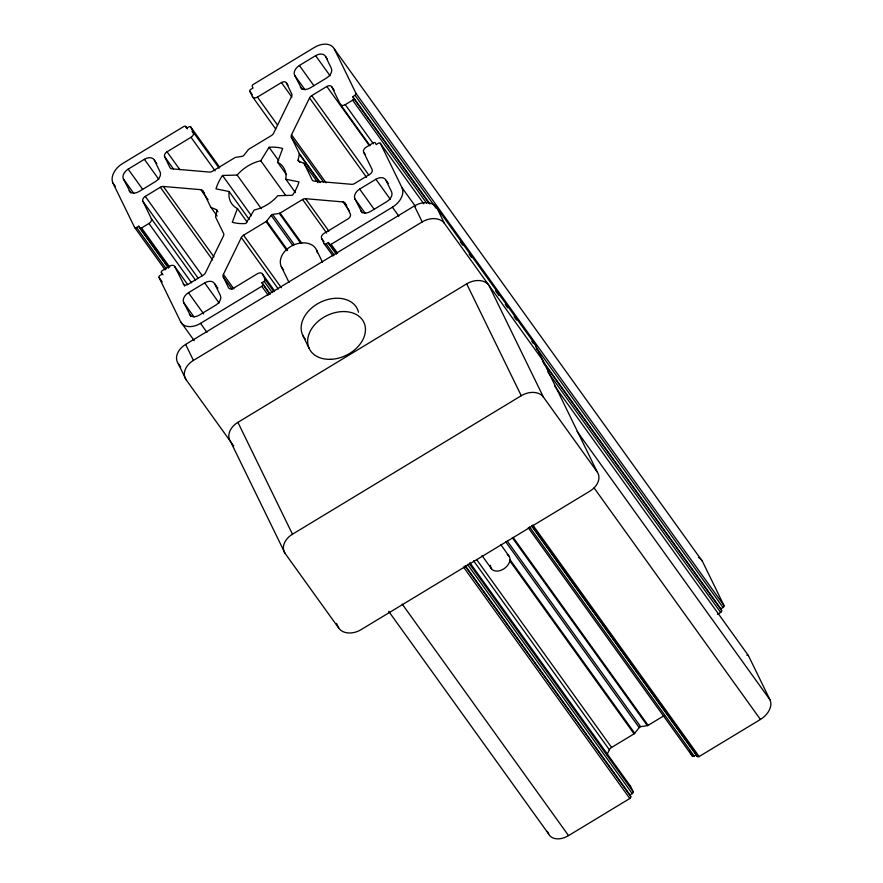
<?xml version="1.0" encoding="UTF-8"?>
<svg xmlns="http://www.w3.org/2000/svg" width="883" height="883" viewBox="0 0 883 883"><rect width="100%" height="100%" fill="white"/><g stroke="black" fill="none" stroke-linecap="round" stroke-linejoin="round"><path stroke-width="1.32" d="M423.796 203.796L380.396 143.41A1.733 1.181 -35.7 0 0 378.41 143.234L376.191 144.58L375.407 142.98A1.733 1.181 -35.7 0 0 373.421 142.803L366.037 147.273A4.327 2.936 -35.7 0 0 363.641 152.174L372.085 169.481A4.327 2.936 -35.7 0 1 369.701 174.381L354.624 183.509A4.327 2.936 -35.7 0 1 351.633 184.304L314.149 181.103A4.327 2.936 -35.7 0 1 312.152 179.867L304.249 163.653A1.733 1.181 -35.7 0 0 303.785 163.245L298.642 161.159A1.733 1.181 -35.7 0 1 298.123 160.099L299.359 154.15A1.733 1.181 -35.7 0 0 299.293 153.499L291.379 137.284A4.327 2.936 -35.7 0 1 291.545 134.746L309.525 97.969A4.327 2.936 -35.7 0 1 311.754 95.607L326.831 86.479A4.327 2.936 -35.7 0 1 331.82 86.909L334.227 90.265M229.116 191.512A31.6 21.468 -35.7 0 0 237.428 208.565L232.284 222.273A47.616 32.351 -35.7 0 0 245.904 223.476L254.205 210.011A31.6 21.468 -35.7 0 0 277.814 195.706L292.472 195.286A47.616 32.351 -35.7 0 0 298.984 181.898L285.849 179.249A31.6 21.468 -35.7 0 0 277.538 162.207L282.681 148.487A47.616 32.351 -35.7 0 0 269.061 147.284L260.772 160.761A31.6 21.468 -35.7 0 0 237.152 175.055L222.494 175.474A47.616 32.351 -35.7 0 0 215.993 188.863L229.116 191.512L249.205 219.47M274.569 290.882L262.516 274.105A4.327 2.936 -35.7 0 0 257.527 273.675L233.542 288.189A4.327 2.936 -35.7 0 1 228.554 287.759L223.244 276.876A4.327 2.936 -35.7 0 1 223.41 274.348L241.346 237.56A4.327 2.936 -35.7 0 1 243.576 235.198L266.037 221.6A1.733 1.181 -35.7 0 0 266.71 221.015L271.147 215.353A1.733 1.181 -35.7 0 1 272.615 214.459L279.304 213.388A1.733 1.181 -35.7 0 0 280.11 213.09L302.571 199.492A4.327 2.936 -35.7 0 1 305.562 198.686L343.023 201.931A4.327 2.936 -35.7 0 1 345.021 203.167L346.633 205.397M606.985 754.7L609.369 749.799A4.327 2.936 -35.7 0 1 611.599 747.437L634.071 733.839A1.733 1.181 -35.7 0 0 634.734 733.254L639.182 727.581A1.733 1.181 -35.7 0 1 640.65 726.698L647.338 725.627A1.733 1.181 -35.7 0 0 648.133 725.318L663.861 715.804M130.706 192.891L123.377 178.929A8.653 5.883 -35.7 0 1 128.167 169.139L144.404 159.315A8.653 5.883 -35.7 0 1 154.382 160.165L156.788 163.521M301.92 89.249L294.602 75.287A8.653 5.883 -35.7 0 1 299.381 65.497L315.617 55.662A8.653 5.883 -35.7 0 1 325.595 56.523L327.207 58.764M717.493 614.336L720.66 612.427A1.733 1.181 -35.7 0 0 721.61 610.462L720.837 608.862L723.045 607.526A1.733 1.181 -35.7 0 0 724.005 605.572L702.438 561.356L334.414 49.117A17.318 11.766 -35.7 0 0 314.458 47.395L253.2 84.481A1.733 1.181 -35.7 0 0 252.24 86.435L253.024 88.035L250.805 89.382A1.733 1.181 -35.7 0 0 249.856 91.335L252.45 96.666A4.327 2.936 -35.7 0 0 257.439 97.097L281.423 82.572A4.327 2.936 -35.7 0 1 286.412 83.002L291.721 93.885A4.327 2.936 -35.7 0 1 291.567 96.424L273.631 133.201A4.327 2.936 -35.7 0 1 271.401 135.563L248.929 149.161A1.733 1.181 -35.7 0 0 248.266 149.746L243.818 155.419A1.733 1.181 -35.7 0 1 242.35 156.302L235.662 157.373A1.733 1.181 -35.7 0 0 234.867 157.682L212.395 171.28A4.327 2.936 -35.7 0 1 209.403 172.075L171.942 168.83A4.327 2.936 -35.7 0 1 169.944 167.604L164.646 156.721A4.327 2.936 -35.7 0 1 167.03 151.821L191.015 137.295A4.327 2.936 -35.7 0 0 193.41 132.406L190.816 127.075A1.733 1.181 -35.7 0 0 188.819 126.909L186.6 128.245L185.827 126.644A1.733 1.181 -35.7 0 0 183.83 126.479L122.571 163.554A17.318 11.766 -35.7 0 0 113.002 183.145L134.569 227.361L165.11 269.856M195.518 280.11L151.324 218.598L142.88 201.28A4.327 2.936 -35.7 0 1 145.276 196.39L160.353 187.262A4.327 2.936 -35.7 0 1 163.344 186.456L200.816 189.668A4.327 2.936 -35.7 0 1 202.814 190.894L204.426 193.134M134.569 227.361A1.733 1.181 -35.7 0 0 136.567 227.527L138.786 226.191L168.51 267.571M429.116 203.366L353.586 98.234L352.803 96.633L355.021 95.287A1.733 1.181 -35.7 0 0 355.981 93.333L334.414 49.117M138.786 226.191L139.558 227.792A1.733 1.181 -35.7 0 0 141.556 227.957L148.94 223.487A4.327 2.936 -35.7 0 0 151.324 218.598M331.82 86.909L340.264 104.227A4.327 2.936 -35.7 0 0 345.253 104.658L352.626 100.187A1.733 1.181 -35.7 0 0 353.586 98.234M190.982 316.478L183.653 302.527A8.653 5.883 -35.7 0 1 188.443 292.726L204.679 282.902A8.653 5.883 -35.7 0 1 214.657 283.763L217.869 288.233M362.207 212.836L354.878 198.874A8.653 5.883 -35.7 0 1 359.657 189.083L375.893 179.249A8.653 5.883 -35.7 0 1 385.871 180.11L388.288 183.465M269.955 294.392L261.953 282.726L264.16 281.39A1.733 1.181 -35.7 0 0 265.121 279.425L262.516 274.105M345.021 203.167L350.33 214.05A4.327 2.936 -35.7 0 1 347.935 218.94L323.951 233.465A4.327 2.936 -35.7 0 0 321.567 238.366L324.16 243.686A1.733 1.181 -35.7 0 0 326.158 243.863L328.366 242.516L334.8 251.467M187.571 284.436L174.713 266.534A4.327 2.936 -35.7 0 0 169.724 266.114L162.34 270.573A1.733 1.181 -35.7 0 0 161.39 272.538L162.163 274.138L159.955 275.474A1.733 1.181 -35.7 0 0 158.995 277.428L180.562 321.644A17.318 11.766 -35.7 0 0 200.518 323.366L261.776 286.291A1.733 1.181 -35.7 0 0 262.726 284.326M328.366 242.516L329.149 244.116A1.733 1.181 -35.7 0 0 331.147 244.293L392.405 207.207A17.318 11.766 -35.7 0 0 401.964 187.626L380.396 143.41M233.774 446.07L186.07 379.679L178.278 363.697A17.318 12.627 -26 0 1 185.618 344.436L414.403 205.949A17.318 12.627 -26 0 1 436.588 207.328L534.833 344.072L597.184 471.919A17.318 12.627 -26 0 1 589.844 491.18L361.059 629.667A17.318 12.627 -26 0 1 338.873 628.288L285.121 553.464L230.562 441.599A17.318 12.627 -26 0 1 237.902 422.339L466.688 283.851A17.318 12.627 -26 0 1 488.862 285.231L543.431 397.107L597.184 471.919M186.07 379.679A17.318 12.627 -26 0 1 193.421 360.419L422.206 221.931A17.318 12.627 -26 0 1 444.381 223.311L542.626 360.054A17.318 12.627 -26 0 1 544.314 364.447M285.121 553.464A17.318 12.627 -26 0 1 292.472 534.215L521.257 395.716A17.318 12.627 -26 0 1 543.431 397.107M388.675 611.312L548.586 833.883A17.318 11.766 -35.7 0 0 568.542 835.605L629.8 798.519A1.733 1.181 -35.7 0 0 630.76 796.565L629.976 794.965L632.195 793.618A1.733 1.181 -35.7 0 0 633.144 791.665L630.55 786.334L469.833 562.659M528.266 527.769L692.184 755.925A1.733 1.181 -35.7 0 0 694.181 756.091L696.4 754.755L640.153 676.466M531.643 525.959L697.173 756.356A1.733 1.181 -35.7 0 0 699.17 756.521L760.429 719.446A17.318 11.766 -35.7 0 0 769.998 699.855L748.431 655.639L554.767 386.103M217.935 211.843L216.324 209.613L211.18 207.516A1.733 1.181 -35.7 0 1 210.728 207.108L202.814 190.894M355.981 93.333L724.005 605.572M355.021 95.287L436.18 208.256M460.286 241.81L462.703 245.154M469.127 254.105L471.533 257.461M495.639 291.015L498.862 295.485M505.286 304.436L507.692 307.792M514.127 316.743L516.533 320.099M531.798 341.346L533.409 343.575M536.621 348.057L723.045 607.526M352.803 96.633L429.944 203.995M542.449 360.573L720.837 608.862M542.427 361.059L721.61 610.462M352.626 100.187L426.555 203.079M547.89 371.964L720.66 612.427M315.617 55.662L330.087 75.795M345.253 104.658L373.377 143.797M401.964 187.626L415.628 206.633M577.14 431.434L769.998 699.855M340.264 104.227L369.988 145.607M326.831 86.479L369.414 145.761M363.641 152.174L365.253 154.404M299.381 65.497L313.851 85.629M375.893 179.249L390.363 199.381M392.405 207.207L398.829 216.158M594.093 487.935L760.429 719.446M311.754 95.607L368.807 175.022M294.602 75.287L305.043 89.823M309.525 97.969L366.577 177.373M286.412 83.002L288.024 85.243M359.657 189.083L374.127 209.216M281.423 82.572L291.876 97.108M354.878 198.874L365.33 213.41M343.023 201.931L349.458 210.882M291.545 134.746L326.103 182.836M291.379 137.284L323.52 182.019M299.293 153.499L320.187 182.582M299.359 154.15L319.447 182.108M257.439 97.097L277.527 125.055M303.785 163.245L317.902 182.671M249.856 91.335L252.262 94.691M252.45 96.666L275.75 129.095M298.123 160.099L299.734 162.329M269.061 147.284L278.708 160.706M305.562 198.686L328.873 231.125M277.538 162.207L286.379 174.503M302.571 199.492L326.677 233.035M285.849 179.249L295.496 192.671M331.147 244.293L337.571 253.233M532.835 525.01L699.17 756.521M531.665 525.484L638.541 674.226M329.149 244.116L336.379 254.183M326.158 243.863L334.193 255.044M529.458 526.82L694.181 756.091M321.567 238.366L323.973 241.721M324.16 243.686L333.001 255.993M260.772 160.761L285.684 195.43M280.11 213.09L301.809 243.289M513.144 537.427L648.133 725.318M279.304 213.388L301.004 243.587M512.339 537.736L647.338 725.627M272.615 214.459L294.315 244.657M507.25 541.036L640.65 726.698M271.147 215.353L292.847 245.54M505.793 541.93L639.182 727.581M237.152 175.055L261.258 208.609M500.926 544.844L508.895 555.937M266.71 221.015L287.593 250.099M510.186 559.899L634.734 733.254M266.037 221.6L286.931 250.684M509.513 560.484L634.071 733.839M190.816 127.075L219.735 167.34M193.41 132.406L219.127 168.189M192.03 131.379L193.642 133.609M222.494 175.474L251.423 215.739M185.827 126.644L187.428 128.885M191.015 137.295L215.121 170.849M237.428 208.565L247.074 221.986M481.997 555.573L491.566 568.895M243.576 235.198L281.346 287.77M476.61 559.546L611.599 747.437M241.346 237.56L278.311 289.006M473.575 560.782L609.369 749.799M200.816 189.668L208.046 199.735M265.121 279.425L273.962 291.732M469.226 563.509L633.144 791.665M210.728 207.108L217.152 216.059M264.16 281.39L272.196 292.571M467.46 564.347L632.195 793.618M261.953 282.726L269.988 293.918M465.253 565.683L629.976 794.965M465.22 566.169L630.76 796.565M167.03 151.821L179.889 169.713M261.776 286.291L268.2 295.231M463.465 567.007L629.8 798.519M164.646 156.721L173.476 169.017M144.404 159.315L158.863 179.448M163.344 186.456L213.962 256.92M223.41 274.348L233.852 288.884M160.353 187.262L212.582 259.955M223.244 276.876L232.086 289.183M128.167 169.139L142.627 189.271M145.276 196.39L202.328 275.794M204.679 282.902L219.139 303.035M142.88 201.28L198.333 278.454M123.377 178.929L133.83 193.476M148.94 223.487L191.523 282.77M113.002 183.145L115.419 186.501M174.713 266.534L184.757 286.092M188.443 292.726L203.708 313.973M141.556 227.957L169.679 267.108M139.558 227.792L168.487 268.046M136.567 227.527L166.302 268.907M200.518 323.366L206.942 332.317M402.207 604.093L568.542 835.605M183.653 302.527L194.105 317.063M161.39 272.538L162.991 274.768M158.995 277.428L162.207 281.909M180.562 321.644L194.216 340.661M178.278 363.697L180.673 367.03M436.588 207.328L444.381 223.311M466.688 283.851L521.257 395.716M696.4 754.755L697.173 756.356M689.59 750.594L692.184 755.925M414.403 205.949L422.206 221.931M325.595 56.523L331.313 68.245A8.653 5.883 -35.7 0 1 326.533 78.035L310.297 87.87A8.653 5.883 -35.7 0 1 300.319 87.009M385.871 180.11L391.588 191.832A8.653 5.883 -35.7 0 1 386.809 201.622L370.573 211.456A8.653 5.883 -35.7 0 1 360.595 210.596M316.5 249.911L322.494 262.207M281.258 266.511L289.05 282.494M547.394 831.422L548.586 833.883M302.637 335.043L309.138 348.355M154.382 160.165L160.088 171.887A8.653 5.883 -35.7 0 1 155.309 181.688L139.072 191.512A8.653 5.883 -35.7 0 1 129.095 190.651M214.657 283.763L220.375 295.474A8.653 5.883 -35.7 0 1 215.584 305.275L199.348 315.099A8.653 5.883 -35.7 0 1 189.37 314.238M336.478 623.365L338.873 628.288M237.902 422.339L292.472 534.215M185.618 344.436L193.421 360.419M216.324 209.613A1.733 1.181 -35.7 0 1 216.843 210.673L215.618 216.622A1.733 1.181 -35.7 0 0 215.684 217.262L223.587 233.476A4.327 2.936 -35.7 0 1 223.432 236.015L205.452 272.792A4.327 2.936 -35.7 0 1 203.222 275.154L188.145 284.282A4.327 2.936 -35.7 0 1 183.156 283.851M698.409 557.46A17.318 11.766 -35.7 0 1 702.438 561.356M628.553 785.108A4.327 2.936 -35.7 0 1 630.55 786.334M746.863 655.263A1.733 1.181 -35.7 0 1 748.431 655.639M534.833 344.072A17.318 12.627 -26 0 1 536.588 349.436M283.631 269.812A19.481 14.205 -26 0 1 292.361 245.595A19.481 14.205 -26 0 1 317.35 252.847M305.22 339.017A30.298 22.086 -26 0 1 319.911 302.505A30.298 22.086 -26 0 1 358.498 312.218M507.272 554.568A10.828 7.351 -35.7 0 1 503.807 568.873A10.828 7.351 -35.7 0 1 490.451 565.319M330.783 359.315A30.298 22.086 -26 0 0 363.962 322.549A30.298 22.086 -26 0 0 314.9 324.502A30.298 22.086 -26 0 0 330.783 359.315"/></g></svg>
